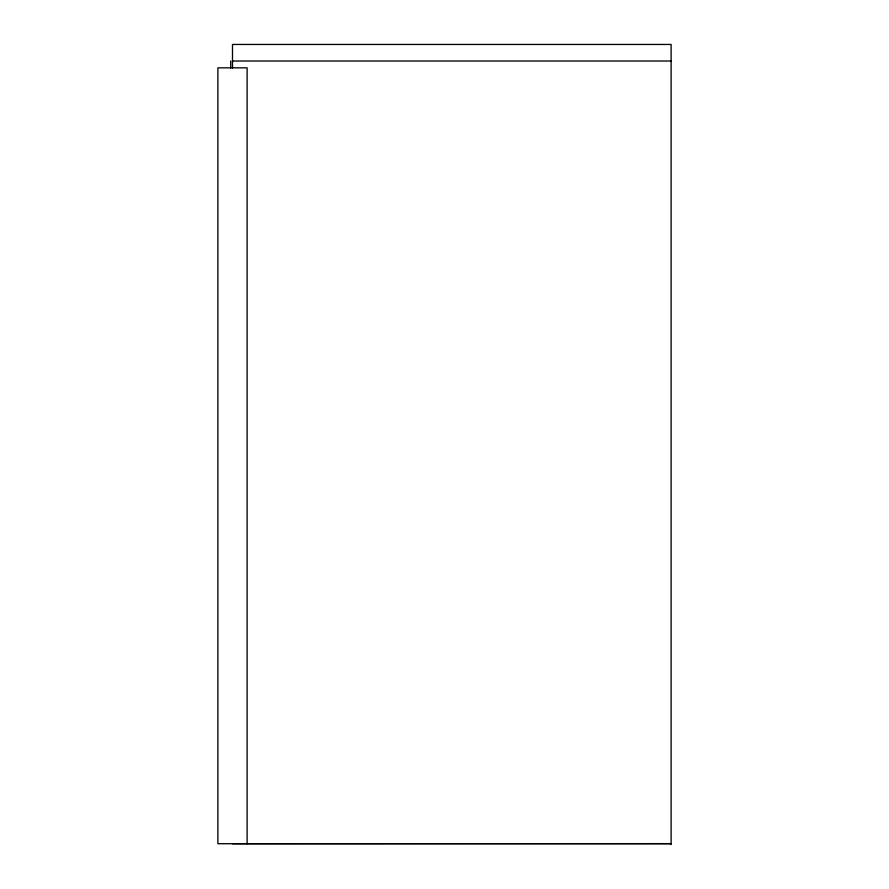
<?xml version="1.0" encoding="UTF-8"?>
<svg xmlns="http://www.w3.org/2000/svg" width="889" height="889" viewBox="0 0 889 889"><rect width="100%" height="100%" fill="white"/><g stroke="black" fill="none" stroke-linecap="round" stroke-linejoin="round"><path stroke-width="1.33" d="M232.485 843.717L671.117 843.65L217.883 843.717L217.883 67.842L247.12 67.842L247.12 843.717M232.496 61.019L671.117 61.019M671.117 844.55L671.117 44.45L232.496 44.45L232.496 67.964M230.707 61.019L230.707 67.953"/></g></svg>
